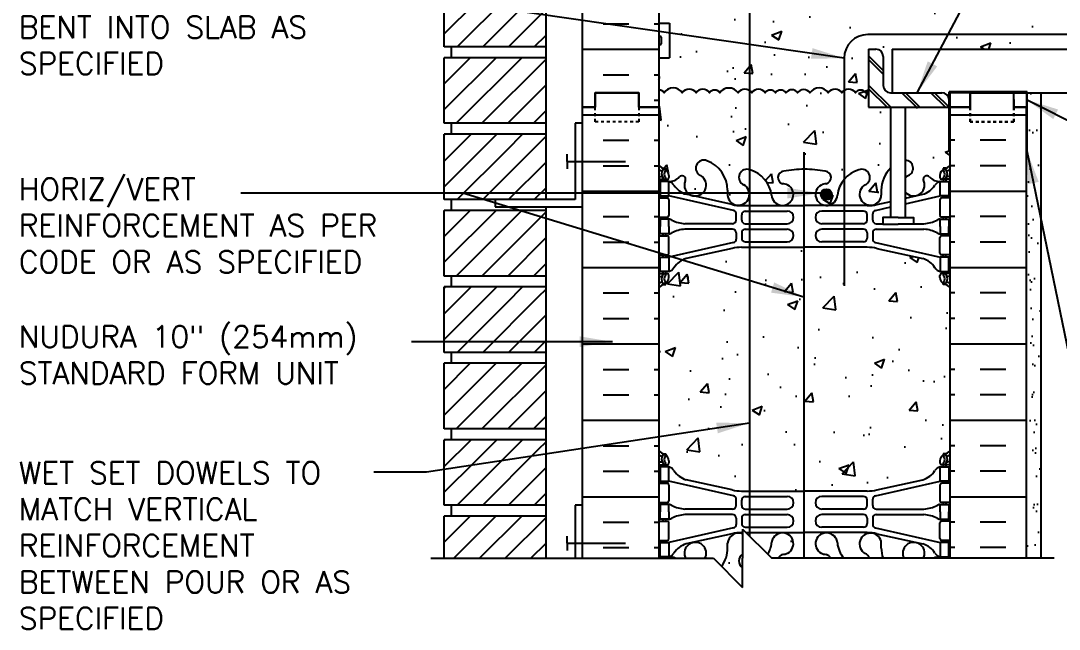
# Model space of a CAD drawing. Header units: inches. Extents: x 194.3 to 290.5, y 113.3 to 190.2.
# Drawn here: x 236.74 to 272.41, y 150.4 to 171.32 of the extents above; entities that cross this region are included whole.
import ezdxf

# ---------------------------------------------------------------- set-up
doc = ezdxf.new("R2010")
doc.units = ezdxf.units.IN
doc.header["$LTSCALE"] = 0.5
doc.header["$MEASUREMENT"] = 0
doc.linetypes.add('DASHED2', pattern=[0.375, 0.25, -0.125])
for name, color, linetype in [('HATCH', 12, 'Continuous'), ('line25', 2, 'Continuous'), ('LINE3', 3, 'Continuous'), ('LINE50', 5, 'Continuous'), ('LINE9', 9, 'Continuous'), ('TEXT', 4, 'Continuous'), ('Web_Edge', 9, 'Continuous')]:
    doc.layers.add(name, color=color, linetype=linetype)
doc.styles.add('DIM', font='romans.shx', dxfattribs={"width": 0.7})
doc.styles.add('ROMANS', font='romans.shx', dxfattribs={"height": 0.75})
doc.dimstyles.new('ext_12', dxfattribs={"dimscale": 12, "dimtxt": 0.09375, "dimasz": 0.09375, "dimexe": 0.09375, "dimexo": 0.0625, "dimgap": 0.0625, "dimtad": 1, "dimdec": 1, "dimzin": 3, "dimdsep": 46, "dimlunit": 4, "dimtxsty": 'DIM', "dimcen": 0.09, "dimdle": 0.09375, "dimclrt": 4, "dimadec": 0, "dimazin": 0, "dimtfac": 1, "dimtdec": 1, "dimtmove": 2, "dimatfit": 3, "dimfxl": 1, "dimfrac": 2, "dimtolj": 1, "dimtzin": 0, "dimarcsym": 0})
pattern_1 = [(45, (187.5547, -28.04926), (-0.4419417, 0.4419417), [])]
pattern_2 = [(45, (187.5547, -33.29926), (-0.4419417, 0.4419417), [])]
pattern_3 = [(45, (187.5547, -38.54926), (-0.4419417, 0.4419417), [])]

msp = doc.modelspace()

# ---------------------------------------------------------------- hatches: boundary and pattern name
at = {"layer": 'HATCH'}
h = msp.add_hatch(dxfattribs=at)
h.set_pattern_fill('AR-CONC', color=256, scale=0.5)
h.set_pattern_definition([(50, (0, 0), (3.5863, -0.31376), [0.375, -4.125]), (355, (0, 0), (-0.693757, 3.76096), [0.3, -3.3]), (100.4514, (0.299, -0.026), (2.892544, 3.4472), [0.3187, -3.50571]), (46.1842, (0, 1), (5.336207, -0.827596), [0.5625, -6.1875]), (96.6356, (0.4447, 0.931), (4.67331, 4.87059), [0.47805, -5.25857]), (351.1842, (0, 1), (4.67331, 4.87059), [0.45, -4.95]), (21, (0.5, 0.75), (2.984535, -2.013094), [0.375, -4.125]), (326, (0.5, 0.75), (1.216577, 3.62575), [0.3, -3.3]), (71.4514, (0.7487, 0.5822), (4.201112, 1.612656), [0.3187, -3.50571]), (37.5, (0, 0), (0.0607993, 1.6644693), [0, -3.26, 0, -3.35, 0, -3.3125]), (7.5, (0, 0), (1.315348, 1.972059), [0, -1.91, 0, -3.185, 0, -1.2625]), (327.5, (-1.115, 0), (2.669112, -0.1127744), [0, -1.25, 0, -3.9, 0, -5.175]), (317.5, (-1.615, 0), (2.915931, 0.500525), [0, -1.625, 0, -2.59, 0, -3.675])])
h.paths.add_polyline_path([(268.662, 188.344, 0.08841), (268.516, 188.441), (268.426, 188.441), (268.426, 188.483, -0.249069), (268.316, 188.69), (268.316, 188.758, -0.414214), (268.379, 188.82), (268.426, 188.82), (268.426, 188.844), (268.099, 188.844, 0.097816), (267.963, 188.739, -0.764001), (267.746, 188.844), (267.079, 188.844, 0.143503), (267.225, 188.692, -1), (267.011, 188.181, -0.223023), (266.363, 188.844), (265.897, 188.844, -0.648279), (265.528, 188.498, -0.153931), (265.012, 188.844), (264.559, 188.844, -0.507939), (264.376, 188.539, -0.047544), (263.662, 188.475, -0.047544), (262.948, 188.539, -0.507939), (262.765, 188.844), (262.537, 188.844), (262.403, 188.978, -0.19424), (261.796, 188.498, -0.249211), (261.537, 188.522), (261.537, 187.844), (260.816, 188.565, -0.148242), (260.313, 188.181, -1), (260.099, 188.692, 0.143503), (260.245, 188.844), (259.578, 188.844, -0.763977), (259.361, 188.739, 0.09782), (259.226, 188.844), (258.898, 188.844), (258.898, 188.82), (258.946, 188.82, -0.414214), (259.008, 188.758), (259.008, 188.69, -0.249069), (258.898, 188.483), (258.898, 188.441), (258.808, 188.441, 0.088416), (258.662, 188.344), (258.662, 186.344), (258.662, 185.585), (258.747, 185.845, -0.6), (258.847, 185.845), (258.896, 185.695), (259.022, 185.695, -0.414214), (259.072, 185.645), (259.072, 185.615), (259.172, 185.615), (259.172, 183.778, 0.108933), (259.325, 183.891, -0.8344), (259.536, 183.766), (259.525, 183.744, 2.155404), (260.063, 183.939, -1), (260.277, 184.45, -0.311223), (260.986, 183.434), (260.985, 183.269, 1.661382), (261.546, 183.622, -1), (261.76, 184.133, -0.30095), (262.496, 183.26, 1.661382), (263.057, 183.613, 0.055617), (262.878, 183.659, -0.843243), (262.912, 184.091, -0.049932), (263.662, 184.156, -0.049932), (264.412, 184.091, -0.843243), (264.446, 183.659, 0.055617), (264.267, 183.613, 1.661382), (264.828, 183.26, -0.30095), (265.564, 184.133, -1), (265.778, 183.622, 1.661382), (266.339, 183.269), (266.338, 183.434, -0.311223), (267.047, 184.45, -1), (267.261, 183.939, 2.155404), (267.8, 183.744), (267.788, 183.766, -0.834375), (267.999, 183.891, 0.10894), (268.152, 183.778), (268.152, 185.615), (268.252, 185.615), (268.252, 185.645, -0.414214), (268.302, 185.695), (268.428, 185.695), (268.477, 185.845, -0.6), (268.577, 185.845), (268.662, 185.585), (268.662, 186.344)])
h.paths.add_polyline_path([(263.586, 182.351, 0.225652), (263.211, 182.726), (259.547, 182.726, 0.225652), (259.172, 182.351), (259.172, 181.51, 0.225652), (259.547, 181.135), (263.211, 181.135, 0.225652), (263.586, 181.51)])
h.paths.add_polyline_path([(263.586, 180.569, 0.225652), (263.211, 180.944), (259.547, 180.944, 0.225652), (259.172, 180.569), (259.172, 179.728, 0.225652), (259.547, 179.353), (263.211, 179.353, 0.225652), (263.586, 179.728)])
h.paths.add_polyline_path([(268.152, 180.569, 0.225652), (267.777, 180.944), (264.113, 180.944, 0.225652), (263.738, 180.569), (263.738, 179.728, 0.225652), (264.113, 179.353), (267.777, 179.353, 0.225652), (268.152, 179.728)])
h.paths.add_polyline_path([(268.152, 182.351, 0.225652), (267.777, 182.726), (264.113, 182.726, 0.225652), (263.738, 182.351), (263.738, 181.51, 0.225652), (264.113, 181.135), (267.777, 181.135, 0.225652), (268.152, 181.51)])
h.paths.add_polyline_path([(268.152, 177.656), (268.152, 179.018, 0.268138), (267.991, 179.166), (259.333, 179.166, 0.268156), (259.172, 179.018), (259.172, 177.656), (259.292, 177.456), (259.292, 177.344), (259.292, 177.232), (259.172, 177.032), (259.172, 175.67, 0.268156), (259.333, 175.522), (267.991, 175.522, 0.268138), (268.152, 175.67), (268.152, 177.032), (268.032, 177.232), (268.032, 177.344), (268.032, 177.456)])
h.paths.add_polyline_path([(263.586, 174.96, 0.225652), (263.211, 175.335), (259.547, 175.335, 0.225652), (259.172, 174.96), (259.172, 174.119, 0.225652), (259.547, 173.744), (263.211, 173.744, 0.225652), (263.586, 174.119)])
h.paths.add_polyline_path([(263.211, 173.553), (259.547, 173.553, 0.225652), (259.172, 173.178), (259.172, 172.743, 0.006406), (259.206, 172.73, -0.520567), (259.566, 172.587, -0.520567), (259.908, 172.734, -0.520567), (260.48, 172.695, -0.520567), (260.762, 172.816, -0.520567), (261.124, 172.971, -0.230831), (261.541, 173.145, -0.230831), (261.959, 172.971, -0.520567), (262.32, 172.816, -0.520567), (262.602, 172.695, -0.520567), (263.175, 172.734, -0.520567), (263.516, 172.587, -0.14928), (263.586, 172.706), (263.586, 173.178, 0.225652)])
h.paths.add_polyline_path([(268.152, 174.96, 0.225652), (267.777, 175.335), (264.113, 175.335, 0.225652), (263.738, 174.96), (263.738, 174.119, 0.225652), (264.113, 173.744), (267.777, 173.744, 0.225652), (268.152, 174.119)])
h.paths.add_polyline_path([(267.777, 173.553), (264.113, 173.553, 0.225652), (263.738, 173.178), (263.738, 172.769, -0.154662), (263.876, 172.73, 0.034183), (264.055, 172.809, 0.034183), (264.235, 172.73, -0.520567), (264.594, 172.587, -0.520567), (264.936, 172.734, -0.520567), (265.508, 172.695, -0.520567), (265.79, 172.816, -0.520567), (266.152, 172.971, -0.090418), (266.297, 173.086, -0.090418), (266.442, 172.971, -0.520567), (266.804, 172.816, -0.520567), (267.086, 172.695, -0.520567), (267.658, 172.734, -0.520567), (268, 172.587, -0.256023), (268.152, 172.756), (268.152, 173.178, 0.225652)])
h.paths.add_polyline_path([(279.725, 171.594), (279.725, 172.844), (271.287, 172.844), (268.662, 172.844, 0.013426), (268.36, 172.73, 0.520567), (268, 172.587, 0.520567), (267.658, 172.734, 0.520567), (267.086, 172.695, 0.520567), (266.804, 172.816, 0.520567), (266.442, 172.971, 0.090418), (266.297, 173.086, 0.090418), (266.152, 172.971, 0.520567), (265.79, 172.816, 0.520567), (265.508, 172.695, 0.520567), (264.936, 172.734, 0.520567), (264.594, 172.587, 0.520567), (264.235, 172.73, -0.034183), (264.055, 172.809, -0.034183), (263.876, 172.73, 0.520567), (263.516, 172.587, 0.520567), (263.175, 172.734, 0.520567), (262.602, 172.695, 0.520567), (262.32, 172.816, 0.520567), (261.959, 172.971, 0.230831), (261.541, 173.145, 0.230831), (261.124, 172.971, 0.520567), (260.762, 172.816, 0.520567), (260.48, 172.695, 0.520567), (259.908, 172.734, 0.520567), (259.566, 172.587, 0.520567), (259.206, 172.73, -0.034183), (259.027, 172.809), (259.027, 171.989), (258.662, 171.989), (258.662, 171.239), (259.027, 171.239), (259.027, 170.039), (258.662, 170.039), (258.662, 168.936, -0.245058), (258.839, 168.844, -0.520567), (259.466, 168.844, -0.520567), (259.938, 168.844, -0.520567), (260.401, 168.844, -0.520567), (260.755, 168.844, -0.138895), (260.917, 168.975, -0.355937), (261.381, 168.844, -0.520567), (261.853, 168.844, -0.520567), (262.316, 168.844, -0.520567), (262.671, 168.844, -0.515981), (263.028, 168.844, -0.173241), (263.162, 168.939, -0.318594), (263.427, 168.844, -0.520567), (263.849, 168.844, -0.520567), (264.476, 168.844, -0.520567), (264.948, 168.844, -0.520567), (265.411, 168.844, -0.520567), (265.765, 168.844, -0.108934), (265.867, 168.937), (265.867, 170.344), (266.117, 170.344, -0.414214), (266.367, 170.094), (266.367, 169.094, 0.414214), (266.617, 168.844), (266.681, 168.844), (266.681, 170.344), (280.475, 170.344), (280.725, 170.594), (278.725, 170.594)])
h.paths.add_polyline_path([(266.631, 168.344), (265.867, 168.344), (265.867, 168.937, 0.108934), (265.765, 168.844, 0.520567), (265.411, 168.844, 0.520567), (264.948, 168.844, 0.520567), (264.476, 168.844, 0.520567), (263.849, 168.844, 0.520567), (263.427, 168.844, 0.520567), (263.028, 168.844, 0.515981), (262.671, 168.844, 0.520567), (262.316, 168.844, 0.520567), (261.853, 168.844, 0.520567), (261.381, 168.844, 0.520567), (260.755, 168.844, 0.520567), (260.401, 168.844, 0.520567), (259.938, 168.844, 0.520567), (259.466, 168.844, 0.520567), (258.839, 168.844, 0.245058), (258.662, 168.936), (258.662, 168.344), (258.662, 166.344, 0.088416), (258.808, 166.247), (258.898, 166.247), (258.898, 166.205, -0.249069), (259.008, 165.998), (259.008, 165.93, -0.414214), (258.946, 165.868), (258.898, 165.868), (258.898, 165.798), (259.003, 165.798, 0.231736), (259.361, 165.949, -0.8344), (259.572, 165.823), (259.561, 165.802, 2.155404), (260.099, 165.996, -1), (260.313, 166.508, -0.311223), (261.022, 165.492), (261.021, 165.327, 1.661382), (261.582, 165.679, -1), (261.796, 166.19, -0.30095), (262.532, 165.318, 1.661382), (263.093, 165.671, 0.055617), (262.914, 165.716, -0.843243), (262.948, 166.149, -0.047544), (263.662, 166.214, -0.047544), (264.376, 166.149, -0.843243), (264.41, 165.716, 0.055617), (264.231, 165.671, 1.661382), (264.792, 165.318, -0.30095), (265.528, 166.19, -1), (265.742, 165.679, 1.661382), (266.303, 165.327), (266.302, 165.492, -0.20032), (266.631, 166.266)])
h.paths.add_polyline_path([(268.662, 166.844), (268.631, 166.844), (268.631, 168.344), (267.131, 168.344), (267.131, 166.529, -0.800457), (267.225, 165.996, 0.081606), (267.131, 165.92), (267.131, 165.423, 0.831459), (267.764, 165.802), (267.752, 165.823, -0.834375), (267.963, 165.949, 0.23174), (268.321, 165.798), (268.426, 165.798), (268.426, 165.868), (268.379, 165.868, -0.414214), (268.316, 165.93), (268.316, 165.998, -0.249069), (268.426, 166.205), (268.426, 166.247), (268.516, 166.247, 0.08841), (268.662, 166.344)])
h.paths.add_polyline_path([(268.662, 162.152, 0.08841), (268.516, 162.249), (268.426, 162.249), (268.426, 162.291, -0.249069), (268.316, 162.498), (268.316, 162.565, -0.414214), (268.379, 162.628), (268.426, 162.628), (268.426, 162.698), (268.321, 162.698, -0.155529), (268.145, 162.832, 0.180914), (267.728, 163.143), (266.147, 163.496, 0.054974), (265.82, 163.532), (263.662, 163.532), (261.504, 163.532, 0.054974), (261.177, 163.496), (259.596, 163.143, 0.180914), (259.179, 162.832, -0.155529), (259.003, 162.698), (258.898, 162.698), (258.898, 162.628), (258.946, 162.628, -0.414214), (259.008, 162.565), (259.008, 162.498, -0.249069), (258.898, 162.291), (258.898, 162.249), (258.808, 162.249, 0.088416), (258.662, 162.152), (258.662, 156.536, 0.088416), (258.808, 156.439), (258.898, 156.439), (258.898, 156.397, -0.249069), (259.008, 156.19), (259.008, 156.123, -0.414214), (258.946, 156.06), (258.898, 156.06), (258.898, 155.99), (259.003, 155.99, -0.155529), (259.179, 155.856, 0.180914), (259.596, 155.545), (261.177, 155.192, 0.054974), (261.504, 155.156), (263.662, 155.156), (265.82, 155.156, 0.054974), (266.147, 155.192), (267.728, 155.545, 0.180914), (268.145, 155.856, -0.155529), (268.321, 155.99), (268.426, 155.99), (268.426, 156.06), (268.379, 156.06, -0.414214), (268.316, 156.123), (268.316, 156.19, -0.249069), (268.426, 156.397), (268.426, 156.439), (268.516, 156.439, 0.08841), (268.662, 156.536)])
h.paths.add_polyline_path([(259.561, 152.886), (259.572, 152.865, -0.042992), (259.578, 152.844), (260.245, 152.844, 1.536615)])
h.paths.add_polyline_path([(261.537, 152.522, -0.539629), (261.537, 152.985), (261.537, 153.681, 0.509438), (261.021, 153.362), (261.022, 153.197, -0.155794), (260.816, 152.565), (261.537, 151.844)])
h.paths.add_polyline_path([(262.532, 153.37, -0.100816), (262.403, 152.978), (262.537, 152.844), (262.765, 152.844, -0.234755), (262.914, 152.972, 0.055617), (263.093, 153.017, 1.661382)])
h.paths.add_polyline_path([(264.792, 153.37, 1.661382), (264.231, 153.017, 0.055617), (264.41, 152.972, -0.234755), (264.559, 152.844), (265.012, 152.844, -0.140509)])
h.paths.add_polyline_path([(266.302, 153.197), (266.303, 153.362, 1.661382), (265.742, 153.009, -0.213387), (265.897, 152.844), (266.363, 152.844, -0.082475)])
h.paths.add_polyline_path([(267.079, 152.844), (267.746, 152.844, -0.042992), (267.752, 152.865), (267.764, 152.886, 1.536615)])
h = msp.add_hatch(dxfattribs=at)
h.set_pattern_fill('INSUL', color=256, scale=7, style=0)
h.set_pattern_definition([(0, (-2667.4995, -228.6654), (0, 2.625), []), (0, (-2667.4995, -227.7904), (0, 2.625), [0.875, -0.875]), (0, (-2667.4995, -226.9154), (0, 2.625), [0.875, -0.875])])
h.paths.add_polyline_path([(256.037, 168.344), (256.475, 168.344), (256.475, 168.844), (257.975, 168.844), (257.975, 168.344), (258.662, 168.344), (258.662, 186.344), (257.975, 186.344), (257.975, 186.844), (256.475, 186.844), (256.475, 186.344), (256.037, 186.344)])
h = msp.add_hatch(dxfattribs=at)
h.set_pattern_fill('ANSI31', color=256, scale=5, style=0)
h.set_pattern_definition([(45, (187.5547, -22.79926), (-0.4419417, 0.4419417), [])])
h.paths.add_polyline_path([(254.787, 170.42), (254.787, 172.386), (251.287, 171.738), (251.287, 170.42)])
h = msp.add_hatch(dxfattribs=at)
h.set_pattern_fill('ANSI31', color=256, scale=5, style=0)
h.set_pattern_definition(pattern_1)
h.paths.add_polyline_path([(254.787, 167.795), (254.787, 170.045), (251.287, 170.045), (251.287, 167.795)])
h = msp.add_hatch(dxfattribs=at)
h.set_pattern_fill('INSUL', color=256, scale=7, style=0)
h.set_pattern_definition([(0, (-2667.4995, -246.6654), (0, 2.625), []), (0, (-2667.4995, -245.7904), (0, 2.625), [0.875, -0.875]), (0, (-2667.4995, -244.9154), (0, 2.625), [0.875, -0.875])])
h.paths.add_polyline_path([(256.037, 152.844), (258.662, 152.844), (258.662, 168.344), (257.975, 168.344), (257.975, 168.844), (256.475, 168.844), (256.475, 168.344), (256.037, 168.344)])
h = msp.add_hatch(dxfattribs=at)
h.set_pattern_fill('INSUL', color=256, scale=7, style=0)
h.set_pattern_definition([(180, (3194.8236, -246.6654), (0, 2.625), []), (180, (3194.8236, -245.7904), (0, 2.625), [0.875, -0.875]), (180, (3194.8236, -244.9154), (0, 2.625), [0.875, -0.875])])
h.paths.add_polyline_path([(268.662, 152.844), (271.287, 152.844), (271.287, 168.344), (270.85, 168.344), (270.85, 168.844), (269.35, 168.844), (269.35, 168.344), (268.662, 168.344)])
h = msp.add_hatch(dxfattribs=at)
h.set_pattern_fill('AR-SAND', color=256, scale=0.5, style=0)
h.set_pattern_definition([(37.5, (146.9599, 33.3306), (-0.0314967, 0.963412), [0, -0.76, 0, -0.85, 0, -0.8125]), (7.5, (146.9599, 33.3306), (0.884888, 1.411073), [0, -0.41, 0, -0.685, 0, -0.2625]), (327.5, (146.3449, 33.3306), (1.557071, 0.0028295), [0, -0.25, 0, -0.9, 0, -1.175]), (317.5, (146.3449, 33.3306), (1.503063, 0.438838), [0, -0.125, 0, -0.59, 0, -0.675])])
h.paths.add_polyline_path([(271.787, 168.844), (271.287, 168.844), (271.287, 161.844), (271.287, 152.844), (271.787, 152.844)])
h = msp.add_hatch(dxfattribs=at)
h.set_pattern_fill('ANSI31', color=256, scale=5, style=0)
h.set_pattern_definition(pattern_1)
h.paths.add_polyline_path([(254.787, 167.136), (254.787, 167.42), (251.287, 167.42), (251.287, 166.488)])
h = msp.add_hatch(dxfattribs=at)
h.set_pattern_fill('ANSI31', color=256, scale=5, style=0)
h.set_pattern_definition(pattern_1)
h.paths.add_polyline_path([(254.787, 165.17), (254.787, 167.136), (251.287, 166.488), (251.287, 165.17)])
h = msp.add_hatch(dxfattribs=at)
h.set_pattern_fill('ANSI31', color=256, scale=5, style=0)
h.set_pattern_definition(pattern_2)
h.paths.add_polyline_path([(254.787, 162.545), (254.787, 164.795), (251.287, 164.795), (251.287, 162.545)])
h = msp.add_hatch(dxfattribs=at)
h.set_pattern_fill('ANSI31', color=256, scale=5, style=0)
h.set_pattern_definition(pattern_2)
h.paths.add_polyline_path([(254.787, 161.886), (254.787, 162.17), (251.287, 162.17), (251.287, 161.238)])
h = msp.add_hatch(dxfattribs=at)
h.set_pattern_fill('ANSI31', color=256, scale=5, style=0)
h.set_pattern_definition(pattern_2)
h.paths.add_polyline_path([(254.787, 159.92), (254.787, 161.886), (251.287, 161.238), (251.287, 159.92)])
h = msp.add_hatch(dxfattribs=at)
h.set_pattern_fill('ANSI31', color=256, scale=5, style=0)
h.set_pattern_definition(pattern_3)
h.paths.add_polyline_path([(254.787, 157.295), (254.787, 159.545), (251.287, 159.545), (251.287, 157.295)])
h = msp.add_hatch(dxfattribs=at)
h.set_pattern_fill('ANSI31', color=256, scale=5, style=0)
h.set_pattern_definition(pattern_3)
h.paths.add_polyline_path([(254.787, 156.636), (254.787, 156.92), (251.287, 156.92), (251.287, 155.988)])
h = msp.add_hatch(dxfattribs=at)
h.set_pattern_fill('ANSI31', color=256, scale=5, style=0)
h.set_pattern_definition(pattern_3)
h.paths.add_polyline_path([(254.787, 154.67), (254.787, 156.636), (251.287, 155.988), (251.287, 154.67)])
at = {"layer": 'LINE3'}
msp.add_hatch(color=256, dxfattribs=at).paths.add_polyline_path([(264.606, 165.346, 1), (264.231, 165.346, 1)])

# ---------------------------------------------------------------- linework, layer by layer
at = {"layer": 'HATCH'}
for p, q in [((265.867, 170.108), (266.367, 169.608)), ((265.867, 169.983), (266.367, 169.483)), ((265.867, 169.108), (266.631, 168.344)), ((265.867, 168.983), (266.506, 168.344)), ((267.006, 168.844), (267.506, 168.344)), ((267.131, 168.844), (267.631, 168.344)), ((268.006, 168.844), (268.506, 168.344)), ((268.131, 168.844), (268.631, 168.344)), ((251.287, 154.283), (251.299, 154.295)), ((251.287, 153.399), (252.183, 154.295)), ((251.616, 152.844), (253.066, 154.295)), ((252.499, 152.844), (253.95, 154.295)), ((253.383, 152.844), (254.787, 154.248)), ((254.267, 152.844), (254.787, 153.364))]:
    msp.add_line(p, q, dxfattribs=at)
for points in [[(259.001, 168.975, 0.138895), (258.839, 168.844, 0.245058), (258.662, 168.936, 0.245058)], [(260.917, 168.975, 0.138895), (260.755, 168.844, 0.520567), (260.401, 168.844, 0.520567), (259.938, 168.844, 0.520567), (259.466, 168.844, 0.520567), (258.839, 168.844, 0.121483), (258.746, 168.925, 0.121483)], [(262.849, 168.936, 0.242783), (262.671, 168.844, 0.520567), (262.316, 168.844, 0.520567), (261.853, 168.844, 0.520567), (261.381, 168.844, 0.520567), (260.755, 168.844, 0.121483), (260.662, 168.925, 0.121483)], [(263.162, 168.939, 0.173241), (263.028, 168.844, 0.515981), (262.671, 168.844, 0.012671), (262.662, 168.855, 0.012671)], [(265.898, 168.953, 0.136711), (265.765, 168.844, 0.520567), (265.411, 168.844, 0.520567), (264.948, 168.844, 0.520567), (264.476, 168.844, 0.520567), (263.849, 168.844, 0.520567), (263.427, 168.844, 0.520567), (263.028, 168.844)]]:
    msp.add_lwpolyline(points, format="xyb", dxfattribs=at)
at = {"layer": 'line25'}
for p, q in [((258.662, 186.344), (258.662, 168.344)), ((254.787, 165.17), (254.787, 178.045)), ((251.287, 170.42), (251.287, 172.67)), ((258.662, 171.239), (259.027, 171.239)), ((259.027, 171.239), (259.027, 170.039)), ((254.787, 170.42), (251.287, 170.42)), ((251.537, 170.045), (251.537, 170.42)), ((265.867, 170.344), (265.867, 168.344)), ((265.867, 170.344), (266.117, 170.344)), ((251.287, 167.795), (251.287, 170.045)), ((254.787, 170.045), (251.287, 170.045)), ((258.662, 170.039), (259.027, 170.039)), ((266.367, 170.094), (266.367, 169.094)), ((266.617, 168.844), (268.381, 168.844)), ((271.318, 168.875), (268.631, 168.875)), ((268.631, 166.844), (268.631, 168.875)), ((271.287, 168.844), (268.662, 168.844)), ((268.662, 168.844), (268.662, 166.844)), ((271.287, 168.844), (271.287, 166.844)), ((271.318, 166.844), (271.318, 168.875)), ((268.631, 168.344), (268.631, 168.594)), ((258.662, 168.344), (258.662, 152.844)), ((265.867, 168.344), (268.631, 168.344)), ((266.631, 164.552), (266.631, 168.344)), ((267.131, 164.552), (267.131, 168.344)), ((268.662, 168.344), (268.662, 152.844)), ((254.787, 167.795), (251.287, 167.795)), ((251.537, 167.42), (251.537, 167.795)), ((254.787, 167.42), (251.287, 167.42)), ((251.287, 165.17), (251.287, 167.42)), ((268.662, 166.844), (268.631, 166.844)), ((271.287, 166.844), (271.318, 166.844)), ((254.787, 165.17), (251.287, 165.17)), ((251.537, 164.795), (251.537, 165.17)), ((254.787, 152.844), (254.787, 164.92)), ((251.287, 162.545), (251.287, 164.795)), ((254.787, 164.795), (251.287, 164.795)), ((254.787, 162.545), (251.287, 162.545)), ((251.537, 162.17), (251.537, 162.545)), ((254.787, 162.17), (251.287, 162.17)), ((251.287, 159.92), (251.287, 162.17)), ((254.787, 159.92), (251.287, 159.92)), ((251.537, 159.545), (251.537, 159.92)), ((251.287, 157.295), (251.287, 159.545)), ((254.787, 159.545), (251.287, 159.545)), ((254.787, 157.295), (251.287, 157.295)), ((251.537, 156.92), (251.537, 157.295)), ((254.787, 156.92), (251.287, 156.92)), ((251.287, 154.67), (251.287, 156.92)), ((254.787, 154.67), (251.287, 154.67)), ((251.537, 154.295), (251.537, 154.67)), ((251.287, 152.844), (251.287, 154.295)), ((254.787, 154.295), (251.287, 154.295))]:
    msp.add_line(p, q, dxfattribs=at)
at = {"layer": 'line25', "color": 192}
msp.add_line((270.85, 168.844), (279.725, 168.844), dxfattribs=at)
at = {"layer": 'line25'}
for points in [[(266.881, 164.552), (266.352, 164.552), (266.352, 164.325), (266.881, 164.325)], [(266.881, 164.552), (267.409, 164.552), (267.409, 164.325), (267.15, 164.325)], [(267.15, 164.325), (266.881, 164.325)]]:
    msp.add_lwpolyline(points, dxfattribs=at)
for centre, start, end in [((266.117, 170.094), 0, 90), ((266.617, 169.094), 180, 270), ((268.381, 168.594), 0, 90)]:
    msp.add_arc(centre, 0.25, start, end, dxfattribs=at)
at = {"layer": 'LINE3'}
for p, q in [((261.77, 188.151), (261.77, 153.611)), ((278.102, 170.844), (265.838, 170.844)), ((265.026, 170.032), (265.026, 162.208)), ((263.645, 166.798), (263.645, 152.844))]:
    msp.add_line(p, q, dxfattribs=at)
msp.add_circle((264.418, 165.346), 0.188, dxfattribs=at)
msp.add_arc((265.838, 170.032), 0.812, 90, 180, dxfattribs=at)
at = {"layer": 'LINE50'}
for p, q in [((256.037, 168.344), (256.037, 186.344)), ((256.037, 152.844), (256.037, 168.344)), ((271.287, 152.844), (271.287, 168.344))]:
    msp.add_line(p, q, dxfattribs=at)
for points in [[(258.662, 168.344), (257.975, 168.344), (257.975, 168.844), (256.475, 168.844), (256.475, 168.344), (256.037, 168.344)], [(258.662, 168.344), (257.975, 168.344), (257.975, 168.844), (256.475, 168.844), (256.475, 168.344), (256.037, 168.344)], [(256.037, 168.344), (256.475, 168.344), (256.475, 168.844), (257.975, 168.844), (257.975, 168.344), (258.662, 168.344)], [(268.662, 168.344), (269.35, 168.344), (269.35, 168.844), (270.85, 168.844)], [(270.85, 168.844), (269.35, 168.844), (269.35, 168.344), (268.662, 168.344)], [(271.287, 168.344), (270.85, 168.344), (270.85, 168.844)], [(270.85, 168.606), (270.85, 168.606), (270.85, 168.344), (271.287, 168.344)]]:
    msp.add_lwpolyline(points, dxfattribs=at)
at = {"layer": 'LINE9'}
for p, q in [((258.662, 170.749), (258.662, 170.529)), ((258.662, 170.694), (258.662, 170.694)), ((258.662, 170.584), (258.662, 170.584)), ((258.702, 170.789), (258.702, 170.789)), ((258.742, 170.749), (258.742, 170.529)), ((258.702, 170.489), (258.702, 170.489)), ((266.681, 170.344), (280.475, 170.344)), ((266.681, 170.344), (266.681, 168.844)), ((271.787, 168.844), (271.787, 152.844)), ((255.787, 167.795), (255.787, 165.17)), ((256.037, 167.795), (255.787, 167.795)), ((255.515, 166.483), (255.515, 166.733)), ((255.515, 166.483), (255.515, 166.233)), ((255.515, 166.483), (257.515, 166.483)), ((255.787, 165.17), (253.037, 165.17)), ((253.037, 165.17), (253.037, 164.92)), ((253.037, 164.92), (256.037, 164.92)), ((255.787, 154.67), (255.787, 152.844)), ((256.037, 154.67), (255.787, 154.67)), ((261.537, 153.844), (261.537, 152.844)), ((261.537, 153.844), (262.537, 152.844)), ((255.515, 153.358), (255.515, 153.608)), ((255.515, 153.358), (255.515, 153.108)), ((255.515, 153.358), (257.515, 153.358)), ((250.833, 152.844), (260.537, 152.844)), ((260.537, 152.844), (261.537, 151.844)), ((261.537, 151.844), (261.537, 152.844)), ((272.241, 152.844), (262.537, 152.844))]:
    msp.add_line(p, q, dxfattribs=at)
at = {"layer": 'LINE9', "linetype": 'DASHED2', "ltscale": 0.15}
for points in [[(257.975, 168.344), (257.975, 168.344), (257.975, 167.844), (256.475, 167.844), (256.475, 168.344), (256.475, 168.344)], [(257.975, 168.344), (257.975, 168.344), (257.975, 167.844), (256.475, 167.844), (256.475, 168.344), (256.475, 168.344)], [(270.85, 168.344), (270.85, 168.344), (270.85, 167.844), (269.35, 167.844), (269.35, 168.344), (269.35, 168.344)], [(269.35, 168.344), (269.35, 168.344), (269.35, 167.844), (270.85, 167.844), (270.85, 168.344), (270.85, 168.344)]]:
    msp.add_lwpolyline(points, dxfattribs=at)
at = {"layer": 'LINE9'}
for centre, start, end in [((258.702, 170.749), 90, 180), ((258.702, 170.529), 180, 270), ((258.702, 170.749), 0, 90), ((258.702, 170.529), 270, 0)]:
    msp.add_arc(centre, 0.04, start, end, dxfattribs=at)
at = {"layer": 'Web_Edge'}
for p, q in [((258.808, 166.247), (258.898, 166.247)), ((258.898, 166.247), (258.898, 166.205)), ((268.516, 166.247), (268.426, 166.247)), ((268.426, 166.247), (268.426, 166.205)), ((258.662, 165.968), (258.74, 165.968)), ((259.008, 165.998), (259.008, 165.93)), ((268.316, 165.998), (268.316, 165.93)), ((268.662, 165.968), (268.584, 165.968)), ((258.662, 165.868), (258.946, 165.868)), ((258.808, 165.868), (258.808, 165.798)), ((258.898, 165.868), (258.898, 165.798)), ((259.561, 165.802), (259.572, 165.823)), ((267.764, 165.802), (267.752, 165.823)), ((268.662, 165.868), (268.379, 165.868)), ((268.426, 165.868), (268.426, 165.798)), ((268.516, 165.868), (268.516, 165.798)), ((258.662, 165.228), (258.946, 165.228)), ((258.808, 165.298), (258.808, 165.228)), ((258.898, 165.298), (258.898, 165.228)), ((261.221, 164.801), (259.003, 165.298)), ((261.177, 165), (259.596, 165.353)), ((261.022, 165.492), (261.021, 165.327)), ((266.302, 165.492), (266.303, 165.327)), ((267.131, 165.219), (267.728, 165.353)), ((267.131, 165.031), (268.321, 165.298)), ((268.662, 165.228), (268.379, 165.228)), ((268.426, 165.298), (268.426, 165.228)), ((268.516, 165.298), (268.516, 165.228)), ((259.008, 165.165), (259.008, 164.63)), ((261.504, 164.964), (263.662, 164.964)), ((265.82, 164.964), (263.662, 164.964)), ((266.103, 164.801), (266.631, 164.919)), ((266.147, 165), (266.631, 165.108)), ((268.316, 165.165), (268.316, 164.63)), ((258.662, 164.568), (258.946, 164.568)), ((258.808, 164.568), (258.808, 164.498)), ((258.898, 164.568), (258.898, 164.498)), ((261.318, 164.467), (261.318, 164.679)), ((261.506, 164.468), (261.506, 164.652)), ((261.631, 164.777), (263.07, 164.777)), ((265.693, 164.777), (264.254, 164.777)), ((265.818, 164.468), (265.818, 164.652)), ((266.006, 164.467), (266.006, 164.679)), ((268.662, 164.568), (268.379, 164.568)), ((268.426, 164.568), (268.426, 164.498)), ((268.516, 164.568), (268.516, 164.498)), ((261.193, 164.342), (259.556, 164.342)), ((261.193, 164.154), (259.556, 164.154)), ((261.631, 164.343), (263.07, 164.343)), ((261.631, 164.153), (263.07, 164.153)), ((265.693, 164.343), (264.254, 164.343)), ((265.693, 164.153), (264.254, 164.153)), ((266.131, 164.342), (266.352, 164.342)), ((266.131, 164.154), (267.768, 164.154)), ((267.409, 164.342), (267.768, 164.342)), ((258.662, 163.928), (258.946, 163.928)), ((258.808, 163.928), (258.808, 163.998)), ((258.898, 163.928), (258.898, 163.998)), ((259.008, 163.33), (259.008, 163.865)), ((261.318, 164.029), (261.318, 163.817)), ((261.506, 164.028), (261.506, 163.844)), ((265.818, 164.028), (265.818, 163.844)), ((266.006, 164.029), (266.006, 163.817)), ((268.316, 163.33), (268.316, 163.865)), ((268.662, 163.928), (268.379, 163.928)), ((268.426, 163.928), (268.426, 163.998)), ((268.516, 163.928), (268.516, 163.998)), ((261.221, 163.695), (259.003, 163.198)), ((261.177, 163.496), (259.596, 163.143)), ((261.504, 163.532), (263.662, 163.532)), ((261.631, 163.719), (263.07, 163.719)), ((265.82, 163.532), (263.662, 163.532)), ((265.693, 163.719), (264.254, 163.719)), ((266.103, 163.695), (268.321, 163.198)), ((266.147, 163.496), (267.728, 163.143)), ((258.662, 163.268), (258.946, 163.268)), ((258.808, 163.198), (258.808, 163.268)), ((258.898, 163.198), (258.898, 163.268)), ((268.662, 163.268), (268.379, 163.268)), ((268.426, 163.198), (268.426, 163.268)), ((268.516, 163.198), (268.516, 163.268)), ((258.808, 162.628), (258.808, 162.698)), ((258.898, 162.628), (258.898, 162.698)), ((268.426, 162.628), (268.426, 162.698)), ((268.516, 162.628), (268.516, 162.698)), ((258.662, 162.628), (258.946, 162.628)), ((258.662, 162.528), (258.74, 162.528)), ((259.008, 162.498), (259.008, 162.565)), ((268.316, 162.498), (268.316, 162.565)), ((268.662, 162.628), (268.379, 162.628)), ((268.662, 162.528), (268.584, 162.528)), ((258.808, 162.249), (258.898, 162.249)), ((258.898, 162.249), (258.898, 162.291)), ((268.426, 162.249), (268.426, 162.291)), ((268.516, 162.249), (268.426, 162.249)), ((258.808, 156.439), (258.898, 156.439)), ((258.898, 156.439), (258.898, 156.397)), ((268.516, 156.439), (268.426, 156.439)), ((268.426, 156.439), (268.426, 156.397)), ((258.662, 156.16), (258.74, 156.16)), ((258.662, 156.06), (258.946, 156.06)), ((258.808, 156.06), (258.808, 155.99)), ((258.898, 156.06), (258.898, 155.99)), ((259.008, 156.19), (259.008, 156.123)), ((268.316, 156.19), (268.316, 156.123)), ((268.662, 156.06), (268.379, 156.06)), ((268.426, 156.06), (268.426, 155.99)), ((268.516, 156.06), (268.516, 155.99)), ((268.662, 156.16), (268.584, 156.16)), ((261.177, 155.192), (259.596, 155.545)), ((266.147, 155.192), (267.728, 155.545)), ((258.662, 155.42), (258.946, 155.42)), ((258.808, 155.49), (258.808, 155.42)), ((258.898, 155.49), (258.898, 155.42)), ((261.221, 154.994), (259.003, 155.49)), ((259.008, 155.358), (259.008, 154.823)), ((266.103, 154.994), (268.321, 155.49)), ((268.316, 155.358), (268.316, 154.823)), ((268.662, 155.42), (268.379, 155.42)), ((268.426, 155.49), (268.426, 155.42)), ((268.516, 155.49), (268.516, 155.42)), ((261.318, 154.659), (261.318, 154.872)), ((261.504, 155.156), (263.662, 155.156)), ((261.506, 154.66), (261.506, 154.844)), ((261.631, 154.969), (263.07, 154.969)), ((265.82, 155.156), (263.662, 155.156)), ((265.693, 154.969), (264.254, 154.969)), ((265.818, 154.66), (265.818, 154.844)), ((266.006, 154.659), (266.006, 154.872)), ((258.662, 154.76), (258.946, 154.76)), ((258.808, 154.76), (258.808, 154.69)), ((258.898, 154.76), (258.898, 154.69)), ((261.193, 154.534), (259.556, 154.534)), ((261.631, 154.535), (263.07, 154.535)), ((265.693, 154.535), (264.254, 154.535)), ((266.131, 154.534), (267.768, 154.534)), ((268.662, 154.76), (268.379, 154.76)), ((268.426, 154.76), (268.426, 154.69)), ((268.516, 154.76), (268.516, 154.69)), ((258.662, 154.12), (258.946, 154.12)), ((258.808, 154.12), (258.808, 154.19)), ((258.898, 154.12), (258.898, 154.19)), ((261.193, 154.346), (259.556, 154.346)), ((261.318, 154.221), (261.318, 154.009)), ((261.506, 154.22), (261.506, 154.036)), ((261.631, 154.345), (263.07, 154.345)), ((265.693, 154.345), (264.254, 154.345)), ((265.818, 154.22), (265.818, 154.036)), ((266.006, 154.221), (266.006, 154.009)), ((266.131, 154.346), (267.768, 154.346)), ((268.662, 154.12), (268.379, 154.12)), ((268.426, 154.12), (268.426, 154.19)), ((268.516, 154.12), (268.516, 154.19)), ((261.221, 153.887), (259.003, 153.39)), ((259.008, 153.523), (259.008, 154.058)), ((261.631, 153.911), (263.07, 153.911)), ((265.693, 153.911), (264.254, 153.911)), ((266.103, 153.887), (268.321, 153.39)), ((268.316, 153.523), (268.316, 154.058)), ((258.662, 153.46), (258.946, 153.46)), ((258.808, 153.39), (258.808, 153.46)), ((258.898, 153.39), (258.898, 153.46)), ((261.177, 153.689), (259.596, 153.336)), ((261.504, 153.725), (261.537, 153.725)), ((261.656, 153.725), (263.662, 153.725)), ((265.82, 153.725), (263.662, 153.725)), ((266.147, 153.689), (267.728, 153.336)), ((268.662, 153.46), (268.379, 153.46)), ((268.426, 153.39), (268.426, 153.46)), ((268.516, 153.39), (268.516, 153.46)), ((261.022, 153.197), (261.021, 153.362)), ((266.302, 153.197), (266.303, 153.362)), ((258.808, 152.844), (258.808, 152.89)), ((258.898, 152.844), (258.898, 152.89)), ((259.561, 152.886), (259.572, 152.865)), ((267.764, 152.886), (267.752, 152.865)), ((268.426, 152.844), (268.426, 152.89)), ((268.516, 152.844), (268.516, 152.89))]:
    msp.add_line(p, q, dxfattribs=at)
for points in [[(258.703, 165.298), (259.003, 165.298), (259.003, 165.798), (258.703, 165.798)], [(268.621, 165.298), (268.321, 165.298), (268.321, 165.798), (268.621, 165.798)], [(258.703, 163.198), (259.003, 163.198), (259.003, 162.698), (258.703, 162.698)], [(268.621, 163.198), (268.321, 163.198), (268.321, 162.698), (268.621, 162.698)], [(258.703, 155.49), (259.003, 155.49), (259.003, 155.99), (258.703, 155.99)], [(268.621, 155.49), (268.321, 155.49), (268.321, 155.99), (268.621, 155.99)], [(258.703, 153.39), (259.003, 153.39), (259.003, 152.89), (258.703, 152.89)], [(268.621, 153.39), (268.321, 153.39), (268.321, 152.89), (268.621, 152.89)]]:
    msp.add_lwpolyline(points, close=True, dxfattribs=at)
for points in [[(259.003, 164.248), (259.003, 164.498), (258.703, 164.498), (258.703, 164.248)], [(268.321, 164.248), (268.321, 164.498), (268.621, 164.498), (268.621, 164.248)], [(259.003, 164.248), (259.003, 163.998), (258.703, 163.998), (258.703, 164.248)], [(268.321, 164.248), (268.321, 163.998), (268.621, 163.998), (268.621, 164.248)], [(259.003, 154.44), (259.003, 154.69), (258.703, 154.69), (258.703, 154.44)], [(268.321, 154.44), (268.321, 154.69), (268.621, 154.69), (268.621, 154.44)], [(259.003, 154.44), (259.003, 154.19), (258.703, 154.19), (258.703, 154.44)], [(268.321, 154.44), (268.321, 154.19), (268.621, 154.19), (268.621, 154.44)]]:
    msp.add_lwpolyline(points, dxfattribs=at)
for centre, radius, start, end in [((259.008, 166.705), 0.5, 226.2109, 250.5288), ((260.206, 166.252), 0.277, 67.32, 247.32), ((259.93, 165.485), 1.092, 0.3332, 69.4825), ((267.394, 165.485), 1.092, 134.3567, 179.6668), ((267.118, 166.252), 0.277, 292.68, 87.3831), ((268.316, 166.705), 0.5, 289.4712, 313.7878), ((259.008, 166.705), 0.6, 234.7832, 245.0748), ((258.74, 165.987), 0.0196, 269.4032, 15.4901), ((259.002, 166.052), 0.25, 140.1145, 222.4609), ((258.746, 166.142), 0.021, 343.464, 63.9957), ((258.844, 166.183), 0.045, 321.448, 139.1879), ((258.851, 165.914), 0.045, 222.4609, 42.4609), ((258.758, 165.998), 0.25, 0, 70.5288), ((259.002, 166.052), 0.16, 140.0001, 222.4609), ((258.946, 165.93), 0.0625, 270, 0), ((259.028, 166.239), 0.441, 266.7976, 318.9873), ((259.455, 165.867), 0.125, 339.6243, 138.9873), ((259.912, 165.671), 0.375, 159.6243, 60.0685), ((261.689, 165.935), 0.277, 67.32, 247.32), ((261.505, 165.198), 1.034, 6.6669, 73.6635), ((262.968, 165.93), 0.22, 95.1835, 255.7396), ((263.645, 162.436), 3.777, 89.7394, 100.6275), ((263.679, 162.436), 3.777, 79.3725, 90.2606), ((264.356, 165.93), 0.22, 284.2604, 84.8165), ((265.819, 165.198), 1.034, 106.3365, 173.3331), ((265.635, 165.935), 0.277, 292.68, 112.68), ((267.412, 165.671), 0.375, 119.9315, 138.5928), ((267.869, 165.867), 0.125, 41.0127, 200.3757), ((268.296, 166.239), 0.441, 221.0127, 273.2024), ((268.566, 165.998), 0.25, 109.4712, 180), ((268.379, 165.93), 0.0625, 180, 270), ((268.474, 165.914), 0.045, 137.5391, 317.5391), ((268.48, 166.183), 0.045, 40.8121, 218.552), ((268.322, 166.052), 0.16, 317.5391, 39.9999), ((268.322, 166.052), 0.25, 317.5391, 39.8855), ((268.578, 166.142), 0.021, 116.0043, 196.536), ((268.584, 165.987), 0.0196, 164.5099, 270.5968), ((268.316, 166.705), 0.6, 294.9252, 305.2168), ((258.881, 165.455), 0.364, 34.9775, 70.3387), ((259.804, 166.067), 0.743, 212.7919, 253.8107), ((261.395, 165.354), 0.375, 184.2448, 60.0685), ((262.906, 165.346), 0.375, 184.2448, 60.0685), ((262.799, 164.89), 0.834, 69.3729, 82.1063), ((264.418, 165.346), 0.375, 119.9315, 355.7552), ((264.525, 164.89), 0.834, 97.8937, 110.6271), ((265.929, 165.354), 0.375, 119.9315, 355.7552), ((267.412, 165.671), 0.375, 221.4072, 20.3757), ((267.52, 166.067), 0.743, 286.1893, 327.2081), ((268.443, 165.455), 0.364, 109.6613, 145.0225), ((258.946, 165.165), 0.0625, 0, 90), ((268.379, 165.165), 0.0625, 90, 180), ((261.504, 166.464), 1.5, 257.4135, 270), ((265.82, 166.464), 1.5, 270, 282.5865), ((258.946, 164.63), 0.0625, 270, 0), ((258.999, 164.279), 0.219, 60.4937, 88.92), ((259.645, 165.509), 1.17, 242.6365, 265.6505), ((261.193, 164.467), 0.125, 270, 0), ((261.193, 164.679), 0.125, 0, 77.3767), ((261.631, 164.652), 0.125, 90, 180), ((261.631, 164.468), 0.125, 180, 270), ((263.07, 164.56), 0.217, 270, 90), ((264.254, 164.56), 0.217, 90, 270), ((265.693, 164.652), 0.125, 0, 90), ((265.693, 164.468), 0.125, 270, 360), ((266.131, 164.679), 0.125, 102.6233, 180), ((266.131, 164.467), 0.125, 180, 270), ((267.68, 165.509), 1.17, 274.3495, 297.3635), ((268.325, 164.279), 0.219, 91.08, 119.5063), ((268.379, 164.63), 0.0625, 180, 270), ((259.645, 162.987), 1.17, 94.3495, 117.3635), ((261.193, 164.029), 0.125, 0, 90), ((261.631, 164.028), 0.125, 90, 180), ((263.07, 163.936), 0.217, 270, 90), ((264.254, 163.936), 0.217, 90, 270), ((265.693, 164.028), 0.125, 0, 90), ((266.131, 164.029), 0.125, 90, 180), ((267.68, 162.987), 1.17, 62.6365, 85.6505), ((258.946, 163.865), 0.0625, 0, 90), ((258.999, 164.217), 0.219, 271.08, 299.5063), ((261.193, 163.817), 0.125, 282.6233, 0), ((261.631, 163.844), 0.125, 180, 270), ((265.693, 163.844), 0.125, 270, 0), ((266.131, 163.817), 0.125, 180, 257.3767), ((268.325, 164.217), 0.219, 240.4937, 268.92), ((268.379, 163.865), 0.0625, 90, 180), ((261.504, 162.032), 1.5, 90, 102.5865), ((265.82, 162.032), 1.5, 77.4135, 90), ((258.946, 163.33), 0.0625, 270, 0), ((259.804, 162.429), 0.743, 106.1893, 147.2081), ((267.52, 162.429), 0.743, 32.7919, 73.8107), ((268.379, 163.33), 0.0625, 180, 270), ((258.881, 163.041), 0.364, 289.6613, 325.0225), ((268.443, 163.041), 0.364, 214.9775, 250.3387), ((259.008, 161.791), 0.6, 114.9252, 125.2168), ((258.74, 162.508), 0.0196, 344.5099, 90.5968), ((259.002, 162.443), 0.25, 137.5391, 219.8855), ((258.746, 162.354), 0.021, 296.0043, 16.536), ((258.844, 162.312), 0.045, 220.8121, 38.552), ((258.851, 162.582), 0.045, 317.5391, 137.5391), ((258.758, 162.498), 0.25, 289.4712, 360), ((259.002, 162.443), 0.16, 137.5391, 219.9999), ((258.946, 162.565), 0.0625, 360, 90), ((268.379, 162.565), 0.0625, 90, 180), ((268.566, 162.498), 0.25, 180, 250.5288), ((268.474, 162.582), 0.045, 42.4609, 222.4609), ((268.48, 162.312), 0.045, 141.448, 319.1879), ((268.322, 162.443), 0.16, 320.0001, 42.4609), ((268.322, 162.443), 0.25, 320.1145, 42.4609), ((268.578, 162.354), 0.021, 163.464, 243.9957), ((268.584, 162.508), 0.0196, 89.4032, 195.4901), ((268.316, 161.791), 0.6, 54.7842, 65.0748), ((259.008, 161.791), 0.5, 109.4712, 133.7891), ((268.316, 161.791), 0.5, 46.2122, 70.5288), ((259.008, 156.897), 0.5, 226.2109, 250.5288), ((259.008, 156.897), 0.6, 234.7832, 245.0748), ((259.002, 156.245), 0.25, 140.1145, 222.4609), ((258.746, 156.334), 0.021, 343.464, 63.9957), ((258.844, 156.376), 0.045, 321.448, 139.1879), ((258.758, 156.19), 0.25, 0, 70.5288), ((259.002, 156.245), 0.16, 140.0001, 222.4609), ((268.566, 156.19), 0.25, 109.4712, 180), ((268.48, 156.376), 0.045, 40.8121, 218.552), ((268.322, 156.245), 0.16, 317.5391, 39.9999), ((268.316, 156.897), 0.5, 289.4712, 313.7878), ((268.322, 156.245), 0.25, 317.5391, 39.8855), ((268.578, 156.334), 0.021, 116.0043, 196.536), ((268.316, 156.897), 0.6, 294.9252, 305.2158), ((258.74, 156.18), 0.0196, 269.4032, 15.4901), ((258.851, 156.106), 0.045, 222.4609, 42.4609), ((258.946, 156.123), 0.0625, 270, 0), ((258.881, 155.648), 0.364, 34.9775, 70.3387), ((268.443, 155.648), 0.364, 109.6613, 145.0225), ((268.379, 156.123), 0.0625, 180, 270), ((268.474, 156.106), 0.045, 137.5391, 317.5391), ((268.584, 156.18), 0.0196, 164.5099, 270.5968), ((259.804, 156.259), 0.743, 212.7919, 253.8107), ((267.52, 156.259), 0.743, 286.1893, 327.2081), ((258.946, 155.358), 0.0625, 0, 90), ((261.504, 156.656), 1.5, 257.4135, 270), ((265.82, 156.656), 1.5, 270, 282.5865), ((268.379, 155.358), 0.0625, 90, 180), ((261.193, 154.872), 0.125, 0, 77.3767), ((261.631, 154.844), 0.125, 90, 180), ((263.07, 154.752), 0.217, 270, 90), ((264.254, 154.752), 0.217, 90, 270), ((265.693, 154.844), 0.125, 0, 90), ((266.131, 154.872), 0.125, 102.6233, 180), ((258.946, 154.823), 0.0625, 270, 0), ((258.999, 154.472), 0.219, 60.4937, 88.92), ((259.645, 155.701), 1.17, 242.6365, 265.6505), ((261.193, 154.659), 0.125, 270, 0), ((261.631, 154.66), 0.125, 180, 270), ((265.693, 154.66), 0.125, 270, 360), ((266.131, 154.659), 0.125, 180, 270), ((267.68, 155.701), 1.17, 274.3495, 297.3635), ((268.325, 154.472), 0.219, 91.08, 119.5063), ((268.379, 154.823), 0.0625, 180, 270), ((258.946, 154.058), 0.0625, 0, 90), ((258.999, 154.409), 0.219, 271.08, 299.5063), ((259.645, 153.179), 1.17, 94.3495, 117.3635), ((261.193, 154.221), 0.125, 0, 90), ((261.631, 154.22), 0.125, 90, 180), ((263.07, 154.128), 0.217, 270, 90), ((264.254, 154.128), 0.217, 90, 270), ((265.693, 154.22), 0.125, 0, 90), ((266.131, 154.221), 0.125, 90, 180), ((267.68, 153.179), 1.17, 62.6365, 85.6505), ((268.325, 154.409), 0.219, 240.4937, 268.92), ((268.379, 154.058), 0.0625, 90, 180), ((261.193, 154.009), 0.125, 282.6233, 0), ((261.631, 154.036), 0.125, 180, 270), ((265.693, 154.036), 0.125, 270, 0), ((266.131, 154.009), 0.125, 180, 257.3767), ((258.946, 153.523), 0.0625, 270, 0), ((261.395, 153.334), 0.375, 67.7711, 175.7552), ((261.504, 152.225), 1.5, 90, 102.5865), ((262.906, 153.342), 0.375, 299.9315, 175.7552), ((264.418, 153.342), 0.375, 4.2448, 240.0685), ((265.929, 153.334), 0.375, 4.2448, 240.0685), ((265.82, 152.225), 1.5, 77.4135, 90), ((268.379, 153.523), 0.0625, 180, 270), ((259.804, 152.622), 0.743, 106.1893, 147.2081), ((259.912, 153.017), 0.375, 332.597, 200.3757), ((259.93, 153.203), 1.092, 324.2463, 359.6668), ((261.505, 153.49), 1.034, 330.3055, 353.3331), ((265.819, 153.49), 1.034, 186.6669, 218.6598), ((267.394, 153.203), 1.092, 180.3332, 199.1923), ((267.412, 153.017), 0.375, 339.6243, 207.403), ((267.52, 152.622), 0.743, 32.7919, 73.8107), ((258.881, 153.233), 0.364, 289.6613, 325.0225), ((259.028, 152.45), 0.441, 63.3604, 93.2024), ((259.455, 152.821), 0.125, 10.5286, 20.3757), ((261.689, 152.753), 0.277, 123.2948, 236.7052), ((262.968, 152.758), 0.22, 104.2604, 157.1054), ((262.799, 153.798), 0.834, 277.8937, 290.6271), ((264.525, 153.798), 0.834, 249.3729, 262.1063), ((264.356, 152.758), 0.22, 22.8946, 75.7396), ((265.635, 152.753), 0.277, 19.138, 67.32), ((267.869, 152.821), 0.125, 159.6243, 169.4714), ((268.296, 152.45), 0.441, 86.7976, 116.6396), ((268.443, 153.233), 0.364, 214.9775, 250.3387)]:
    msp.add_arc(centre, radius, start, end, dxfattribs=at)
for points in [[(261.506, 164.473), (261.506, 164.647)], [(265.818, 164.473), (265.818, 164.647)], [(261.506, 164.023), (261.506, 163.849)], [(265.818, 164.023), (265.818, 163.849)], [(261.506, 154.665), (261.506, 154.839)], [(265.818, 154.665), (265.818, 154.839)], [(261.506, 154.215), (261.506, 154.041)], [(265.818, 154.215), (265.818, 154.041)]]:
    msp.add_open_spline(points, degree=1, dxfattribs=at)

# ---------------------------------------------------------------- texts
at = {"layer": 'TEXT', "char_height": 0.75, "style": 'ROMANS'}
for s, insert, width, attachment_point in [('WET SET DOWELS FIELD BENT INTO SLAB AS SPECIFIED', (236.676, 172.724), 12.85874, 1), ('HORIZ/VERT\\PREINFORCEMENT AS PER CODE OR AS SPECIFIED', (236.676, 164.281), 14.04849, 4), ('NUDURA 10" (254mm) STANDARD FORM UNIT', (236.676, 160.833), 13.12656, 1), ('WET SET DOWELS TO MATCH VERTICAL REINFORCEMENT BETWEEN POUR OR AS SPECIFIED', (236.676, 156.156), 13.12656, 1)]:
    msp.add_mtext(s, dxfattribs=dict(at, insert=insert, width=width, attachment_point=attachment_point))

# ---------------------------------------------------------------- leaders
at = {"layer": 'TEXT'}
for points in [[(267.53, 168.844), (276.241, 185.188), (277.453, 185.188)], [(265.026, 170.032), (249.07, 172.338), (247.268, 172.338)], [(271.287, 168.606), (276.909, 165.8), (278.424, 165.8)], [(271.303, 166.844), (273.645, 155.451), (274.568, 155.451)], [(264.198, 165.394), (253.931, 165.394), (244.305, 165.394)], [(263.645, 161.821), (251.931, 165.394)], [(257.065, 160.286), (250.159, 160.286)], [(261.77, 157.491), (250.675, 155.798), (248.873, 155.798)]]:
    msp.add_leader(points, dimstyle='ext_12', override={"dimgap": 0.0625, "dimtad": 0}, dxfattribs=at)

doc.saveas('drawing.dxf')
